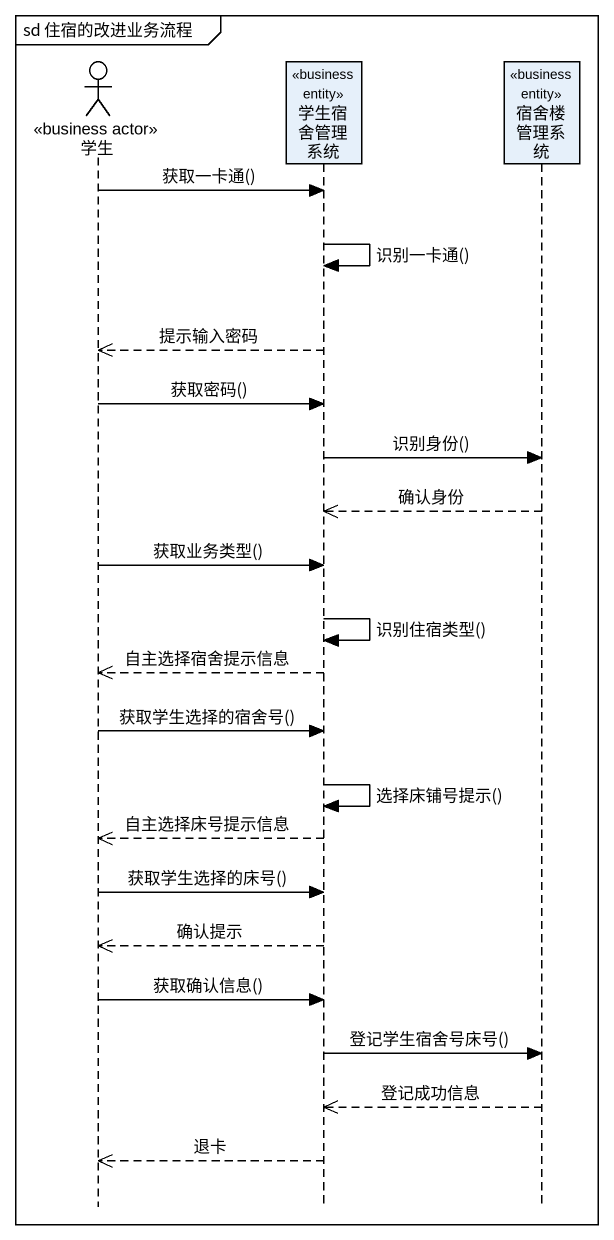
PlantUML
@startuml
mainframe sd 住宿的改进业务流程
hide footbox
actor 学生 <<business actor>>
participant 学生宿舍管理系统 <<business entity>>
participant 宿舍楼管理系统 <<business entity>>

学生 -> 学生宿舍管理系统 : 获取一卡通()
学生宿舍管理系统 -> 学生宿舍管理系统 : 识别一卡通()
学生宿舍管理系统 -->> 学生 : 提示输入密码
学生 -> 学生宿舍管理系统 : 获取密码()
学生宿舍管理系统 -> 宿舍楼管理系统 : 识别身份()
宿舍楼管理系统 -->> 学生宿舍管理系统 : 确认身份
学生 -> 学生宿舍管理系统 : 获取业务类型()
学生宿舍管理系统 -> 学生宿舍管理系统 : 识别住宿类型()
学生宿舍管理系统 -->> 学生 : 自主选择宿舍提示信息
学生 -> 学生宿舍管理系统 : 获取学生选择的宿舍号()
学生宿舍管理系统 -> 学生宿舍管理系统 : 选择床铺号提示()
学生宿舍管理系统 -->> 学生 : 自主选择床号提示信息
学生 -> 学生宿舍管理系统 : 获取学生选择的床号()
学生宿舍管理系统 -->> 学生 : 确认提示
学生 -> 学生宿舍管理系统 : 获取确认信息()
学生宿舍管理系统 -> 宿舍楼管理系统 : 登记学生宿舍号床号()
宿舍楼管理系统 -->> 学生宿舍管理系统 : 登记成功信息
学生宿舍管理系统 -->> 学生 : 退卡
@enduml
